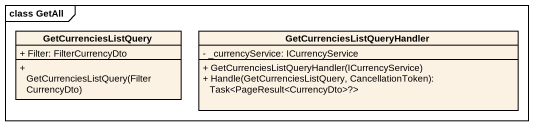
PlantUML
@startuml
mainframe class GetAll
hide circle
hide empty members
skinparam classAttributeIconSize 0
class GetCurrenciesListQuery {
  + Filter: FilterCurrencyDto
  + GetCurrenciesListQuery(FilterCurrencyDto)
}
class "GetCurrenciesListQueryHandler" as GetCurrenciesListQueryHandle {
  - _currencyService: ICurrencyService
  + GetCurrenciesListQueryHandler(ICurrencyService)
  + Handle(GetCurrenciesListQuery, CancellationToken): Task<PageResult<CurrencyDto>?>
}
@enduml
